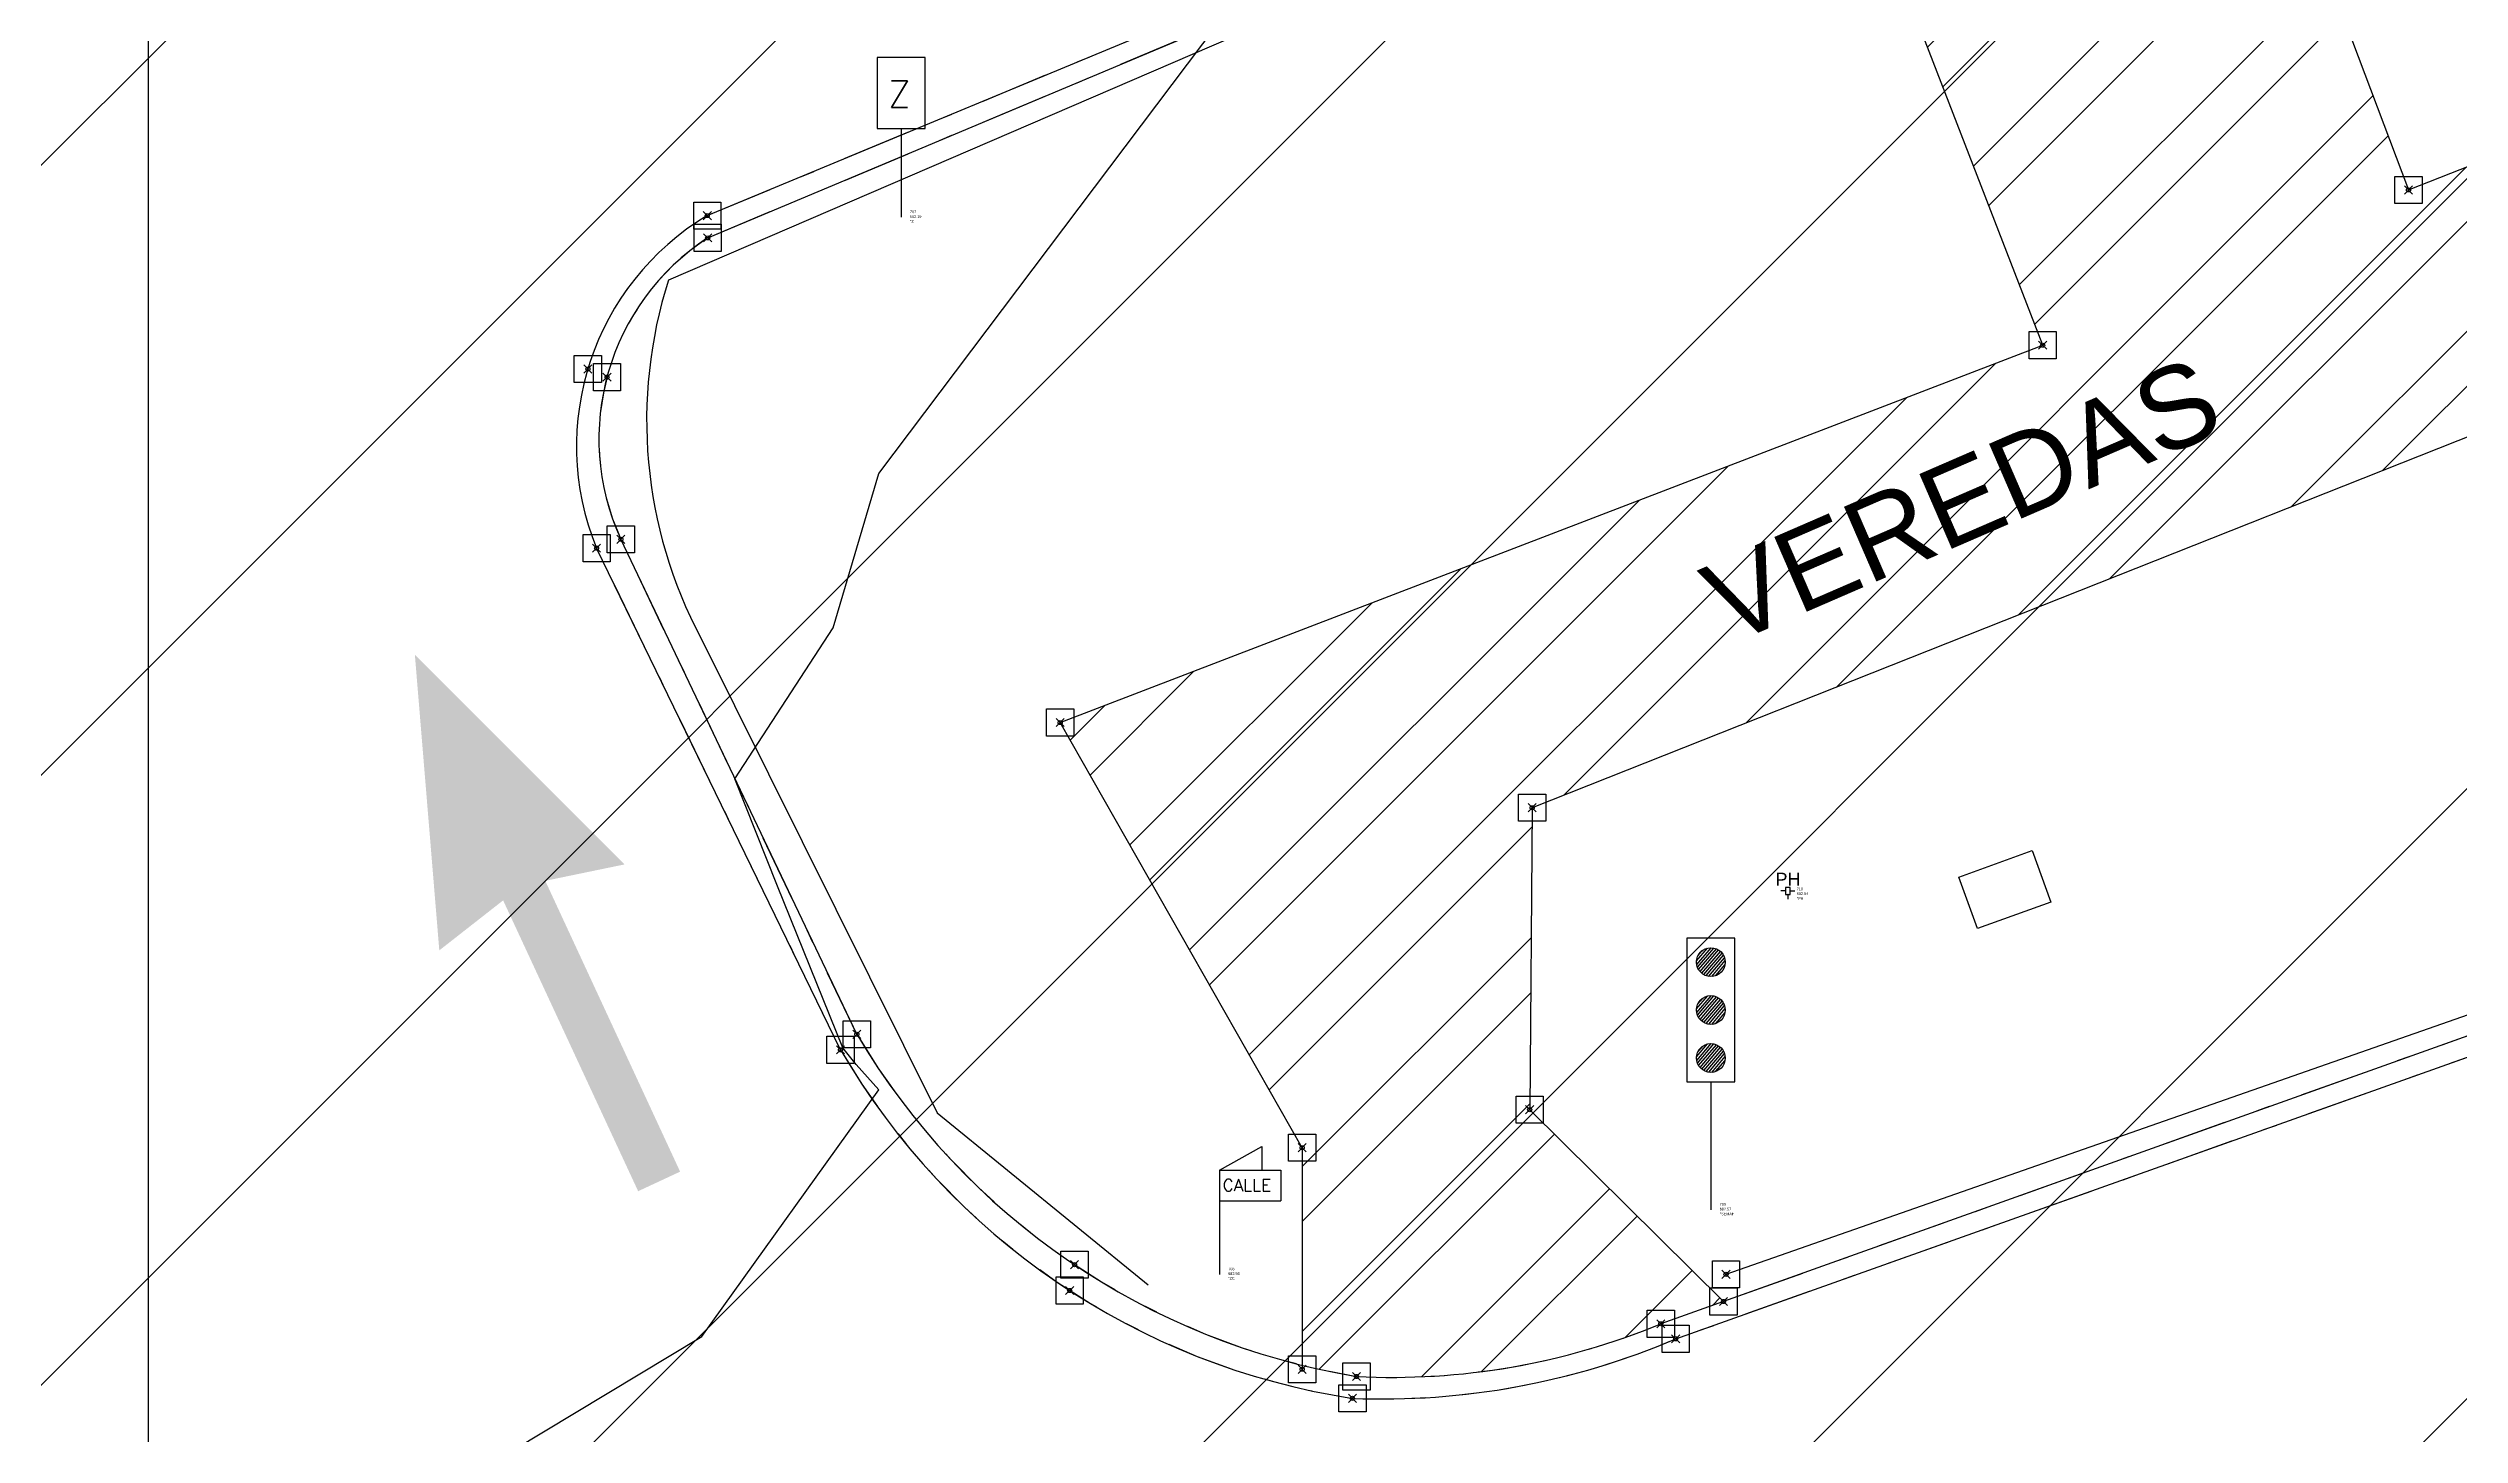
# Model space of a CAD drawing. Extents: x 350769 to 354978, y 6304672 to 6307963.
# Drawn here: x 352799.26 to 352817.02, y 6305523.26 to 6305533.47 of the extents above; entities that cross this region are included whole.
import ezdxf

# ---------------------------------------------------------------- set-up
doc = ezdxf.new("R2010")
doc.units = 0
doc.header["$PDMODE"] = 35
doc.header["$PDSIZE"] = 0.03
for name, pattern in [('4.0 - LO RECABARREN - DESNIVEL NUEVO$0$HIDDEN', [0.375, 0.25, -0.125]), ('CONTINUOS', [0]), ('DASHED', [19.05, 12.7, -6.35]), ('JPG_DASHDOT', [1, 0.5, -0.25, 0, -0.25])]:
    doc.linetypes.add(name, pattern=pattern)
doc.layers.get('0').update_dxf_attribs({"linetype": 'CONTINUOUS'})
for name, color, linetype in [('0-LEVANTAMIENTO 2020.SEP', 252, 'CONTINUOUS'), ('1-ADOQUIN', 8, 'CONTINUOUS'), ('1-coordenadas', 8, 'CONTINUOUS'), ('1-PAVIMENTO', 161, 'CONTINUOUS'), ('1-REJA', 252, 'FENCELINE1'), ('1-SEÑALETICA', 2, 'CONTINUOUS'), ('1-SOLERA', 212, 'CONTINUOUS'), ('1-TABLERO', 7, 'CONTINUOUS'), ('1-VEREDA', 251, 'CONTINUOUS'), ('2-ACHURADO VEREDA', 252, 'CONTINUOUS'), ('C-TINN', 5, 'CONTINUOUS'), ('C-TOPO-MINR', 8, 'CONTINUOUS'), ('TOP-URB-SOLERAS', 2, 'JPG_DASHDOT'), ('TOP-URB-SOLERAS -PAV', 2, 'JPG_DASHDOT'), ('V-NODE-TEXT', 1, 'CONTINUOUS'), ('Z-PH', 253, 'CONTINUOUS'), ('Z-SEMAF', 253, 'CONTINUOUS'), ('Z-TEN', 253, 'CONTINUOUS'), ('Z-Z', 253, 'CONTINUOUS'), ('Z-ZC', 253, 'CONTINUOUS')]:
    doc.layers.add(name, color=color, linetype=linetype)
doc.layers.add('0_ASD_TOPOGRAFIA_ELEMENTOS', color=7, linetype='CONTINUOS', lineweight=5, true_color=0xbdbdbd)
doc.styles.add('A', font='arial.ttf', dxfattribs={"height": 2})
doc.styles.add('ROMANS', font='romans.shx', dxfattribs={"width": 0.65})
doc.linetypes.add('FENCELINE1', pattern='A,6.35,-2.54,[133,ltypeshp.shx,S=2.54,R=0,X=-2.54,Y=0],-2.54,25.4', length=36.83)

# ---------------------------------------------------------------- blocks, each defined once
blk = doc.blocks.new('COORDENADAS')
at = {"layer": '1-coordenadas'}
blk.add_line((620, -900.625), (620, -0.625), dxfattribs=at)
blk = doc.blocks.new('ZC')
at = {"layer": 'Z-ZC'}
for p, q in [((0, 4.25), (1.732, 5.211)), ((1.732, 5.211), (1.732, 4.25)), ((0, 4.25), (2.5, 4.25)), ((0, 4.25), (0, 3)), ((2.5, 4.25), (2.5, 3)), ((0, 3), (2.5, 3))]:
    blk.add_line(p, q, dxfattribs=at)
blk.add_lwpolyline([(0, 3), (0, 0)], dxfattribs=at)
at = {"layer": 'Z-ZC', "style": 'ROMANS'}
blk.add_text('CALLE', height=0.5, dxfattribs=at).set_placement((0.138, 3.386))
blk = doc.blocks.new('*U740', base_point=(352807.885, 6305524.439))
at = {"layer": 'Z-ZC', "linetype": 'ByBlock', "lineweight": -2, "xscale": 0.1806068862144276, "yscale": 0.1806068862144276, "zscale": 0.1806068862144276, "rotation": 8.537736462515939e-07}
blk.add_blockref('ZC', (352807.885, 6305524.439), dxfattribs=at)
at = {"layer": 'V-NODE-TEXT', "linetype": 'ByBlock', "char_height": 0.02}
for s, insert, attachment_point in [('708', (352807.95, 6305524.479), 4), ('682.56', (352807.95, 6305524.454), 1), ('°ZC', (352807.95, 6305524.409), 4)]:
    blk.add_mtext(s, dxfattribs=dict(at, insert=insert, attachment_point=attachment_point))
blk = doc.blocks.new('Z')
for p, q in [((0.81, 5.399), (-0.81, 5.399)), ((-0.81, 5.399), (-0.81, 3)), ((0.81, 3), (0.81, 5.399)), ((-0.81, 3), (0.81, 3)), ((0, 3), (0, 0))]:
    blk.add_line(p, q)
at = {"style": 'ROMANS'}
blk.add_text('Z', height=0.9, rotation=360, dxfattribs=at).set_placement((-0.437, 3.706))
blk = doc.blocks.new('*U754', base_point=(352805.542, 6305532.221))
at = {"layer": 'Z-Z', "linetype": 'ByBlock', "lineweight": -2, "xscale": 0.2179037244193388, "yscale": 0.2179037244193388, "zscale": 0.2179037244193388}
blk.add_blockref('Z', (352805.542, 6305532.221), dxfattribs=at)
at = {"layer": 'V-NODE-TEXT', "linetype": 'ByBlock', "char_height": 0.02}
for s, insert, attachment_point in [('707', (352805.607, 6305532.261), 4), ('682.19', (352805.607, 6305532.236), 1), ('°Z', (352805.607, 6305532.191), 4)]:
    blk.add_mtext(s, dxfattribs=dict(at, insert=insert, attachment_point=attachment_point))
blk = doc.blocks.new('SEMAF')
at = {"layer": 'Z-SEMAF'}
for p, q in [((-0.956, 10.838), (-0.956, 5.1)), ((0.956, 10.838), (-0.956, 10.838)), ((0.956, 5.1), (0.956, 10.838)), ((-0.572, 9.927), (-0.135, 10.439)), ((-0.566, 9.787), (0.005, 10.455)), ((-0.535, 9.675), (0.12, 10.442)), ((-0.507, 10.151), (-0.345, 10.339)), ((-0.489, 9.582), (0.219, 10.411)), ((-0.431, 9.503), (0.306, 10.366)), ((-0.362, 9.436), (0.383, 10.309)), ((-0.283, 9.382), (0.449, 10.239)), ((-0.192, 9.341), (0.504, 10.156)), ((-0.089, 9.314), (0.546, 10.058)), ((0.032, 9.308), (0.571, 9.94)), ((0.182, 9.337), (0.566, 9.787)), ((-0.572, 8.013), (-0.133, 8.527)), ((-0.566, 7.873), (0.006, 8.542)), ((-0.535, 7.761), (0.121, 8.53)), ((-0.509, 8.234), (-0.341, 8.43)), ((-0.489, 7.668), (0.22, 8.499)), ((-0.43, 7.589), (0.307, 8.453)), ((-0.361, 7.523), (0.384, 8.395)), ((-0.282, 7.469), (0.45, 8.325)), ((-0.191, 7.428), (0.504, 8.242)), ((-0.088, 7.402), (0.546, 8.144)), ((0.033, 7.396), (0.571, 8.026)), ((0.184, 7.425), (0.566, 7.872)), ((-0.572, 6.098), (-0.131, 6.615)), ((-0.565, 5.959), (0.008, 6.63)), ((-0.535, 5.848), (0.122, 6.617)), ((-0.511, 6.317), (-0.338, 6.52)), ((-0.488, 5.755), (0.221, 6.586)), ((-0.43, 5.676), (0.308, 6.54)), ((-0.361, 5.61), (0.384, 6.482)), ((-0.281, 5.556), (0.45, 6.412)), ((-0.19, 5.515), (0.505, 6.329)), ((-0.086, 5.489), (0.547, 6.23)), ((0.035, 5.484), (0.571, 6.112)), ((0.186, 5.513), (0.565, 5.958)), ((-0.956, 5.1), (0.956, 5.1)), ((0, 5.1), (0, 0))]:
    blk.add_line(p, q, dxfattribs=at)
for centre in [(0, 9.881), (0, 7.969), (0, 6.056)]:
    blk.add_circle(centre, 0.574, dxfattribs=at)
blk = doc.blocks.new('*U763', base_point=(352811.504, 6305524.914))
at = {"layer": 'Z-TEN', "linetype": 'ByBlock', "lineweight": -2, "xscale": 0.1845444059976916, "yscale": 0.1845444059976916, "zscale": 0.1845444059976916}
blk.add_blockref('SEMAF', (352811.504, 6305524.914), dxfattribs=at)
at = {"layer": 'V-NODE-TEXT', "linetype": 'ByBlock', "char_height": 0.02}
for s, insert, attachment_point in [('709', (352811.569, 6305524.954), 4), ('682.57', (352811.569, 6305524.929), 1), ('°SEMAF', (352811.569, 6305524.884), 4)]:
    blk.add_mtext(s, dxfattribs=dict(at, insert=insert, attachment_point=attachment_point))
blk = doc.blocks.new('PH')
at = {"layer": 'Z-PH'}
for p, q in [((-0.1, 0.15), (-0.3, 0.15)), ((-0.1, 0.3), (-0.1, 0)), ((0.1, 0.3), (-0.1, 0.3)), ((-0.1, 0), (-0.01, 0)), ((0.01, 0), (0.1, 0)), ((0.1, 0), (0.1, 0.3)), ((0.1, 0.15), (0.3, 0.15)), ((0, -0.01), (0, -0.2))]:
    blk.add_line(p, q, dxfattribs=at)
blk.add_circle((0, 0), 0.00984, dxfattribs=at)
at = {"layer": 'Z-PH', "style": 'A'}
blk.add_text('PH', height=0.55, dxfattribs=at).set_placement((-0.53, 0.38))
blk = doc.blocks.new('*U769', base_point=(352812.071, 6305527.236))
at = {"layer": 'Z-PH', "linetype": 'ByBlock', "lineweight": -2, "xscale": 0.1716209652418585, "yscale": 0.1716209652418585, "zscale": 0.1716209652418585, "rotation": 8.537736462515939e-07}
blk.add_blockref('PH', (352812.071, 6305527.236), dxfattribs=at)
at = {"layer": 'V-NODE-TEXT', "linetype": 'ByBlock', "char_height": 0.02}
for s, insert, attachment_point in [('710', (352812.136, 6305527.276), 4), ('682.54', (352812.136, 6305527.251), 1), ('°PH', (352812.136, 6305527.206), 4)]:
    blk.add_mtext(s, dxfattribs=dict(at, insert=insert, attachment_point=attachment_point))
blk = doc.blocks.new('*U5019', base_point=(352807.885, 6305524.439))
at = {"layer": 'Z-ZC', "linetype": 'ByBlock', "lineweight": -2, "xscale": 0.1806068862144276, "yscale": 0.1806068862144276, "zscale": 0.1806068862144276, "rotation": 8.537736462515939e-07}
blk.add_blockref('ZC', (352807.885, 6305524.439), dxfattribs=at)
at = {"layer": 'V-NODE-TEXT', "linetype": 'ByBlock', "char_height": 0.02}
for s, insert, attachment_point in [('708', (352807.95, 6305524.479), 4), ('682.56', (352807.95, 6305524.454), 1), ('°ZC', (352807.95, 6305524.409), 4)]:
    blk.add_mtext(s, dxfattribs=dict(at, insert=insert, attachment_point=attachment_point))
blk = doc.blocks.new('*U5033', base_point=(352805.542, 6305532.221))
at = {"layer": 'Z-Z', "linetype": 'ByBlock', "lineweight": -2, "xscale": 0.2179037244193388, "yscale": 0.2179037244193388, "zscale": 0.2179037244193388}
blk.add_blockref('Z', (352805.542, 6305532.221), dxfattribs=at)
at = {"layer": 'V-NODE-TEXT', "linetype": 'ByBlock', "char_height": 0.02}
for s, insert, attachment_point in [('707', (352805.607, 6305532.261), 4), ('682.19', (352805.607, 6305532.236), 1), ('°Z', (352805.607, 6305532.191), 4)]:
    blk.add_mtext(s, dxfattribs=dict(at, insert=insert, attachment_point=attachment_point))
blk = doc.blocks.new('*U5042', base_point=(352811.504, 6305524.914))
at = {"layer": 'Z-TEN', "linetype": 'ByBlock', "lineweight": -2, "xscale": 0.1845444059976916, "yscale": 0.1845444059976916, "zscale": 0.1845444059976916}
blk.add_blockref('SEMAF', (352811.504, 6305524.914), dxfattribs=at)
at = {"layer": 'V-NODE-TEXT', "linetype": 'ByBlock', "char_height": 0.02}
for s, insert, attachment_point in [('709', (352811.569, 6305524.954), 4), ('682.57', (352811.569, 6305524.929), 1), ('°SEMAF', (352811.569, 6305524.884), 4)]:
    blk.add_mtext(s, dxfattribs=dict(at, insert=insert, attachment_point=attachment_point))
blk = doc.blocks.new('*U5048', base_point=(352812.071, 6305527.236))
at = {"layer": 'Z-PH', "linetype": 'ByBlock', "lineweight": -2, "xscale": 0.1716209652418585, "yscale": 0.1716209652418585, "zscale": 0.1716209652418585, "rotation": 8.537736462515939e-07}
blk.add_blockref('PH', (352812.071, 6305527.236), dxfattribs=at)
at = {"layer": 'V-NODE-TEXT', "linetype": 'ByBlock', "char_height": 0.02}
for s, insert, attachment_point in [('710', (352812.136, 6305527.276), 4), ('682.54', (352812.136, 6305527.251), 1), ('°PH', (352812.136, 6305527.206), 4)]:
    blk.add_mtext(s, dxfattribs=dict(at, insert=insert, attachment_point=attachment_point))
blk = doc.blocks.new('TOPOGRAFIA')
at = {"layer": '1-SEÑALETICA', "true_color": 0xbdbdbd}
blk.add_hatch(color=9, dxfattribs=at).paths.add_polyline_path([(390802.142, 6302526.824), (390802.612, 6302527.192), (390803.606, 6302525.051), (390803.915, 6302525.195), (390802.922, 6302527.336), (390803.507, 6302527.457), (390801.962, 6302529.001)])
at = {"layer": '1-coordenadas', "color": 9, "linetype": '4.0 - LO RECABARREN - DESNIVEL NUEVO$0$HIDDEN', "lineweight": 0, "ltscale": 50, "true_color": 0xbdbdbd}
blk.add_line((390800, 6302300), (390800, 6303200), dxfattribs=at)
at = {"layer": '1-PAVIMENTO', "color": 9, "true_color": 0xbdbdbd}
for p, q in [((390804.115, 6302532.233), (390809.269, 6302534.373)), ((390805.096, 6302526.092), (390803.3, 6302529.785))]:
    blk.add_line(p, q, dxfattribs=at)
at = {"layer": '1-PAVIMENTO', "color": 9, "true_color": 0xbdbdbd, "flags": 128}
blk.add_lwpolyline([(390805.096, 6302526.092, 0.226576), (390808.865, 6302523.526, 0.111133), (390811.245, 6302523.964), (390826.87, 6302529.522)], format="xyb", dxfattribs=at)
at = {"layer": '1-PAVIMENTO', "color": 9, "true_color": 0xbdbdbd}
blk.add_arc((390805.131, 6302530.535), 1.979, 120.9051, 202.2671, dxfattribs=at)
at = {"layer": '1-REJA', "color": 9, "true_color": 0xbdbdbd, "flags": 128}
blk.add_lwpolyline([(390812.287, 6302535.405), (390803.829, 6302531.759, 0.201642), (390804.067, 6302529.124), (390805.808, 6302525.629), (390807.362, 6302524.362)], format="xyb", dxfattribs=at)
blk.add_lwpolyline([(390826.523, 6302529.652), (390811.615, 6302524.439)], dxfattribs=at)
at = {"layer": '1-SOLERA', "color": 9, "true_color": 0xbdbdbd}
for p, q in [((390804.118, 6302532.069), (390809.305, 6302534.248)), ((390805.216, 6302526.206), (390803.479, 6302529.85)), ((390826.681, 6302529.624), (390811.597, 6302524.239)), ((390811.597, 6302524.239), (390811.135, 6302524.075))]:
    blk.add_line(p, q, dxfattribs=at)
at = {"layer": '1-SOLERA', "color": 9, "true_color": 0xbdbdbd, "flags": 128}
blk.add_lwpolyline([(390805.216, 6302526.206, 0.2216), (390808.895, 6302523.687, 0.111335), (390811.135, 6302524.075, -3.636058)], format="xyb", dxfattribs=at)
at = {"layer": '1-SOLERA', "color": 9, "true_color": 0xbdbdbd}
blk.add_arc((390805.086, 6302530.589), 1.769, 123.1884, 204.6823, dxfattribs=at)
at = {"layer": '1-TABLERO', "color": 9, "true_color": 0xbdbdbd, "flags": 128}
blk.add_lwpolyline([(390814.008, 6302527.18), (390813.467, 6302526.984), (390813.329, 6302527.362), (390813.87, 6302527.558)], close=True, dxfattribs=at)
at = {"layer": '1-VEREDA', "color": 9, "true_color": 0xbdbdbd, "flags": 128}
for points in [[(390808.495, 6302525.371), (390806.713, 6302528.501), (390813.947, 6302531.279), (390812.303, 6302535.529), (390815.067, 6302536.592), (390816.64, 6302532.422), (390827.184, 6302536.576), (390827.897, 6302534.683), (390817.418, 6302530.74), (390810.188, 6302527.874), (390810.17, 6302525.651)], [(390810.17, 6302525.651), (390811.597, 6302524.239)], [(390808.495, 6302525.371), (390808.495, 6302523.74)]]:
    blk.add_lwpolyline(points, dxfattribs=at)
at = {"layer": 'C-TINN', "color": 9, "linetype": 'Continuous', "lineweight": -3, "true_color": 0xbdbdbd}
for points, elevation in [([(390816.54, 6302532.322), (390816.54, 6302532.522), (390816.74, 6302532.522), (390816.74, 6302532.322), (390816.54, 6302532.322)], 682.306), ([(390804.015, 6302532.133), (390804.015, 6302532.333), (390804.215, 6302532.333), (390804.215, 6302532.133), (390804.015, 6302532.133)], 681.751), ([(390804.018, 6302531.969), (390804.018, 6302532.169), (390804.218, 6302532.169), (390804.218, 6302531.969), (390804.018, 6302531.969)], 681.897), ([(390813.847, 6302531.179), (390813.847, 6302531.379), (390814.047, 6302531.379), (390814.047, 6302531.179), (390813.847, 6302531.179)], 682.311), ([(390803.136, 6302531.004), (390803.136, 6302531.204), (390803.336, 6302531.204), (390803.336, 6302531.004), (390803.136, 6302531.004)], 681.729), ([(390803.277, 6302530.944), (390803.277, 6302531.144), (390803.477, 6302531.144), (390803.477, 6302530.944), (390803.277, 6302530.944)], 681.871), ([(390803.2, 6302529.685), (390803.2, 6302529.885), (390803.4, 6302529.885), (390803.4, 6302529.685), (390803.2, 6302529.685)], 681.751), ([(390803.379, 6302529.75), (390803.379, 6302529.95), (390803.579, 6302529.95), (390803.579, 6302529.75), (390803.379, 6302529.75)], 681.898), ([(390806.613, 6302528.401), (390806.613, 6302528.601), (390806.813, 6302528.601), (390806.813, 6302528.401), (390806.613, 6302528.401)], 682.109), ([(390810.088, 6302527.774), (390810.088, 6302527.974), (390810.288, 6302527.974), (390810.288, 6302527.774), (390810.088, 6302527.774)], 682.248), ([(390805.116, 6302526.106), (390805.116, 6302526.306), (390805.316, 6302526.306), (390805.316, 6302526.106), (390805.116, 6302526.106)], 682.109), ([(390804.996, 6302525.992), (390804.996, 6302526.192), (390805.196, 6302526.192), (390805.196, 6302525.992), (390804.996, 6302525.992)], 681.983), ([(390810.07, 6302525.551), (390810.07, 6302525.751), (390810.27, 6302525.751), (390810.27, 6302525.551), (390810.07, 6302525.551)], 682.354), ([(390808.395, 6302525.271), (390808.395, 6302525.471), (390808.595, 6302525.471), (390808.595, 6302525.271), (390808.395, 6302525.271)], 682.273), ([(390806.719, 6302524.41), (390806.719, 6302524.61), (390806.919, 6302524.61), (390806.919, 6302524.41), (390806.719, 6302524.41)], 682.235), ([(390811.515, 6302524.339), (390811.515, 6302524.539), (390811.715, 6302524.539), (390811.715, 6302524.339), (390811.515, 6302524.339)], 682.362), ([(390806.683, 6302524.22), (390806.683, 6302524.42), (390806.883, 6302524.42), (390806.883, 6302524.22), (390806.683, 6302524.22)], 682.085), ([(390811.035, 6302523.975), (390811.035, 6302524.175), (390811.235, 6302524.175), (390811.235, 6302523.975), (390811.035, 6302523.975)], 682.317), ([(390811.497, 6302524.139), (390811.497, 6302524.339), (390811.697, 6302524.339), (390811.697, 6302524.139), (390811.497, 6302524.139)], 682.348), ([(390811.145, 6302523.864), (390811.145, 6302524.064), (390811.345, 6302524.064), (390811.345, 6302523.864), (390811.145, 6302523.864)], 682.186), ([(390808.395, 6302523.64), (390808.395, 6302523.84), (390808.595, 6302523.84), (390808.595, 6302523.64), (390808.395, 6302523.64)], 682.284), ([(390808.795, 6302523.587), (390808.795, 6302523.787), (390808.995, 6302523.787), (390808.995, 6302523.587), (390808.795, 6302523.587)], 682.268), ([(390808.765, 6302523.426), (390808.765, 6302523.626), (390808.965, 6302523.626), (390808.965, 6302523.426), (390808.765, 6302523.426)], 682.146)]:
    blk.add_lwpolyline(points, dxfattribs=dict(at, elevation=elevation))
for p in [(390816.64, 6302532.422, 682.306), (390804.115, 6302532.233, 681.751), (390804.118, 6302532.069, 681.897), (390813.947, 6302531.279, 682.311), (390803.236, 6302531.104, 681.729), (390803.377, 6302531.044, 681.871), (390803.3, 6302529.785, 681.751), (390803.479, 6302529.85, 681.898), (390806.713, 6302528.501, 682.109), (390810.188, 6302527.874, 682.248), (390805.216, 6302526.206, 682.109), (390805.096, 6302526.092, 681.983), (390810.17, 6302525.651, 682.354), (390808.495, 6302525.371, 682.273), (390806.819, 6302524.51, 682.235), (390811.615, 6302524.439, 682.362), (390806.783, 6302524.32, 682.085), (390811.597, 6302524.239, 682.348), (390811.135, 6302524.075, 682.317), (390811.245, 6302523.964, 682.186), (390808.495, 6302523.74, 682.284), (390808.895, 6302523.687, 682.268), (390808.865, 6302523.526, 682.146)]:
    blk.add_point(p, dxfattribs=at)
at = {"layer": 'C-TOPO-MINR', "color": 9, "linetype": 'Continuous', "lineweight": -3, "true_color": 0xbdbdbd, "elevation": 682}
blk.add_lwpolyline([(390802.68, 6302523.143), (390804.075, 6302523.981), (390805.377, 6302525.797), (390805.212, 6302525.985), (390805.112, 6302526.107), (390804.633, 6302527.296), (390804.319, 6302528.088), (390805.042, 6302529.198), (390805.379, 6302530.335), (390807.877, 6302533.648)], dxfattribs=at)
at = {"layer": 'Z-PH', "color": 9, "true_color": 0xbdbdbd}
blk.add_blockref('*U5048', (390812.071, 6302527.236), dxfattribs=at)
at = {"layer": 'Z-SEMAF', "color": 9, "true_color": 0xbdbdbd}
blk.add_blockref('*U5042', (390811.504, 6302524.914), dxfattribs=at)
at = {"layer": 'Z-Z', "color": 9, "true_color": 0xbdbdbd}
blk.add_blockref('*U5033', (390805.542, 6302532.221), dxfattribs=at)
at = {"layer": 'Z-ZC', "color": 9, "true_color": 0xbdbdbd}
blk.add_blockref('*U5019', (390807.885, 6302524.439), dxfattribs=at)
at = {"layer": '1-ADOQUIN', "color": 9, "true_color": 0xbdbdbd, "style": 'A'}
blk.add_text('VEREDAS', height=0.6, rotation=23.4539, dxfattribs=at).set_placement((390811.634, 6302529.067))

msp = doc.modelspace()

# ---------------------------------------------------------------- hatches: boundary and pattern name
at = {"layer": '0-LEVANTAMIENTO 2020.SEP'}
h = msp.add_hatch(dxfattribs=at)
h.set_pattern_fill('ANSI31', color=256)
h.paths.add_polyline_path([(352786.854, 6305570.328), (352789.559, 6305568.782), (352796.229, 6305563.036), (352796.394, 6305559.215), (352799.497, 6305544.587), (352801.562, 6305544.648), (352802.129, 6305542.952), (352804.138, 6305542.251), (352805.852, 6305542.013), (352807.818, 6305542.159), (352809.533, 6305542.539), (352812.285, 6305543.63), (352814.276, 6305543.31), (352814.959, 6305536.974), (352827.184, 6305536.576), (352863.395, 6305535.87), (352863.73, 6305535.71), (352863.65, 6305535.385), (352849.705, 6305519.489), (352837.089, 6305514.089), (352826.678, 6305509.881), (352813.927, 6305505.338), (352798.327, 6305503.46), (352783.05, 6305513.452), (352782.929, 6305513.515), (352778.101, 6305521.91), (352778.034, 6305522.055), (352777.821, 6305529.65), (352778.4, 6305538.745), (352778.623, 6305562.211)])
at = {"layer": '1-SEÑALETICA'}
msp.add_hatch(color=256, dxfattribs=at).paths.add_polyline_path([(352802.142, 6305526.824), (352802.612, 6305527.192), (352803.606, 6305525.051), (352803.915, 6305525.195), (352802.922, 6305527.336), (352803.507, 6305527.457), (352801.962, 6305529.001)])
at = {"layer": '2-ACHURADO VEREDA'}
h = msp.add_hatch(dxfattribs=at)
h.set_pattern_fill('ANSI32', color=256, scale=0.09)
h.paths.add_polyline_path([(352816.64, 6305532.422), (352815.067, 6305536.592), (352812.303, 6305535.529), (352813.947, 6305531.279), (352806.713, 6305528.501), (352808.495, 6305525.371), (352808.495, 6305523.769, 0.019354), (352808.895, 6305523.687, 0.111335), (352811.135, 6305524.075), (352811.597, 6305524.239), (352810.17, 6305525.651), (352810.188, 6305527.874), (352817.418, 6305530.74), (352827.897, 6305534.683), (352827.184, 6305536.576)])

# ---------------------------------------------------------------- linework, layer by layer
at = {"layer": '1-PAVIMENTO'}
msp.add_arc((352805.131, 6305530.535), 1.979, 120.9051, 202.2671, dxfattribs=at)
at = {"layer": '1-REJA', "ltscale": 0.2, "flags": 128}
msp.add_lwpolyline([(352812.287, 6305535.405), (352803.829, 6305531.759, 0.201642), (352804.067, 6305529.124), (352805.808, 6305525.629), (352807.362, 6305524.362)], format="xyb", dxfattribs=at)
msp.add_lwpolyline([(352826.523, 6305529.652), (352811.615, 6305524.439)], dxfattribs=at)
at = {"layer": '1-TABLERO', "flags": 128}
msp.add_lwpolyline([(352814.008, 6305527.18), (352813.467, 6305526.984), (352813.329, 6305527.362), (352813.87, 6305527.558)], close=True, dxfattribs=at)
at = {"layer": '1-VEREDA', "flags": 128}
for points in [[(352808.495, 6305525.371), (352806.713, 6305528.501), (352813.947, 6305531.279), (352812.303, 6305535.529), (352815.067, 6305536.592), (352816.64, 6305532.422), (352827.184, 6305536.576), (352827.897, 6305534.683), (352817.418, 6305530.74), (352810.188, 6305527.874), (352810.17, 6305525.651)], [(352810.17, 6305525.651), (352811.597, 6305524.239)], [(352808.495, 6305525.371), (352808.495, 6305523.74)]]:
    msp.add_lwpolyline(points, dxfattribs=at)
at = {"layer": 'TOP-URB-SOLERAS'}
for p, q in [((352804.115, 6305532.233), (352809.269, 6305534.373)), ((352804.118, 6305532.069), (352809.305, 6305534.248)), ((352805.096, 6305526.092), (352803.3, 6305529.785)), ((352826.681, 6305529.624), (352811.597, 6305524.239)), ((352811.597, 6305524.239), (352811.135, 6305524.075))]:
    msp.add_line(p, q, dxfattribs=at)
at = {"layer": 'TOP-URB-SOLERAS', "flags": 128}
for points in [[(352805.096, 6305526.092, 0.226576), (352808.865, 6305523.526, 0.111133), (352811.245, 6305523.964), (352826.87, 6305529.522)], [(352805.216, 6305526.206, 0.2216), (352808.895, 6305523.687, 0.111335), (352811.135, 6305524.075, -3.636058)]]:
    msp.add_lwpolyline(points, format="xyb", dxfattribs=at)
at = {"layer": 'TOP-URB-SOLERAS'}
msp.add_arc((352805.086, 6305530.589), 1.769, 123.1884, 204.6823, dxfattribs=at)
at = {"layer": 'TOP-URB-SOLERAS -PAV'}
msp.add_line((352805.216, 6305526.206), (352803.479, 6305529.85), dxfattribs=at)

# ---------------------------------------------------------------- block references
at = {"color": 252, "linetype": 'DASHED'}
msp.add_blockref('COORDENADAS', (352180, 6306200.625), dxfattribs=at)
at = {"layer": 'Z-PH'}
msp.add_blockref('*U769', (352812.071, 6305527.236), dxfattribs=at)
at = {"layer": 'Z-SEMAF'}
msp.add_blockref('*U763', (352811.504, 6305524.914), dxfattribs=at)
at = {"layer": 'Z-Z'}
msp.add_blockref('*U754', (352805.542, 6305532.221), dxfattribs=at)
at = {"layer": 'Z-ZC'}
msp.add_blockref('*U740', (352807.885, 6305524.439), dxfattribs=at)

# ---------------------------------------------------------------- texts
at = {"layer": '1-ADOQUIN', "style": 'A'}
msp.add_text('VEREDAS', height=0.6, rotation=23.4539, dxfattribs=at).set_placement((352811.634, 6305529.067))

# ---------------------------------------------------------------- next in the draw order: block references
at = {"layer": '0_ASD_TOPOGRAFIA_ELEMENTOS', "color": 30, "true_color": 0xf26507}
msp.add_blockref('TOPOGRAFIA', (-38000, 3000), dxfattribs=at)

doc.saveas('drawing.dxf')
